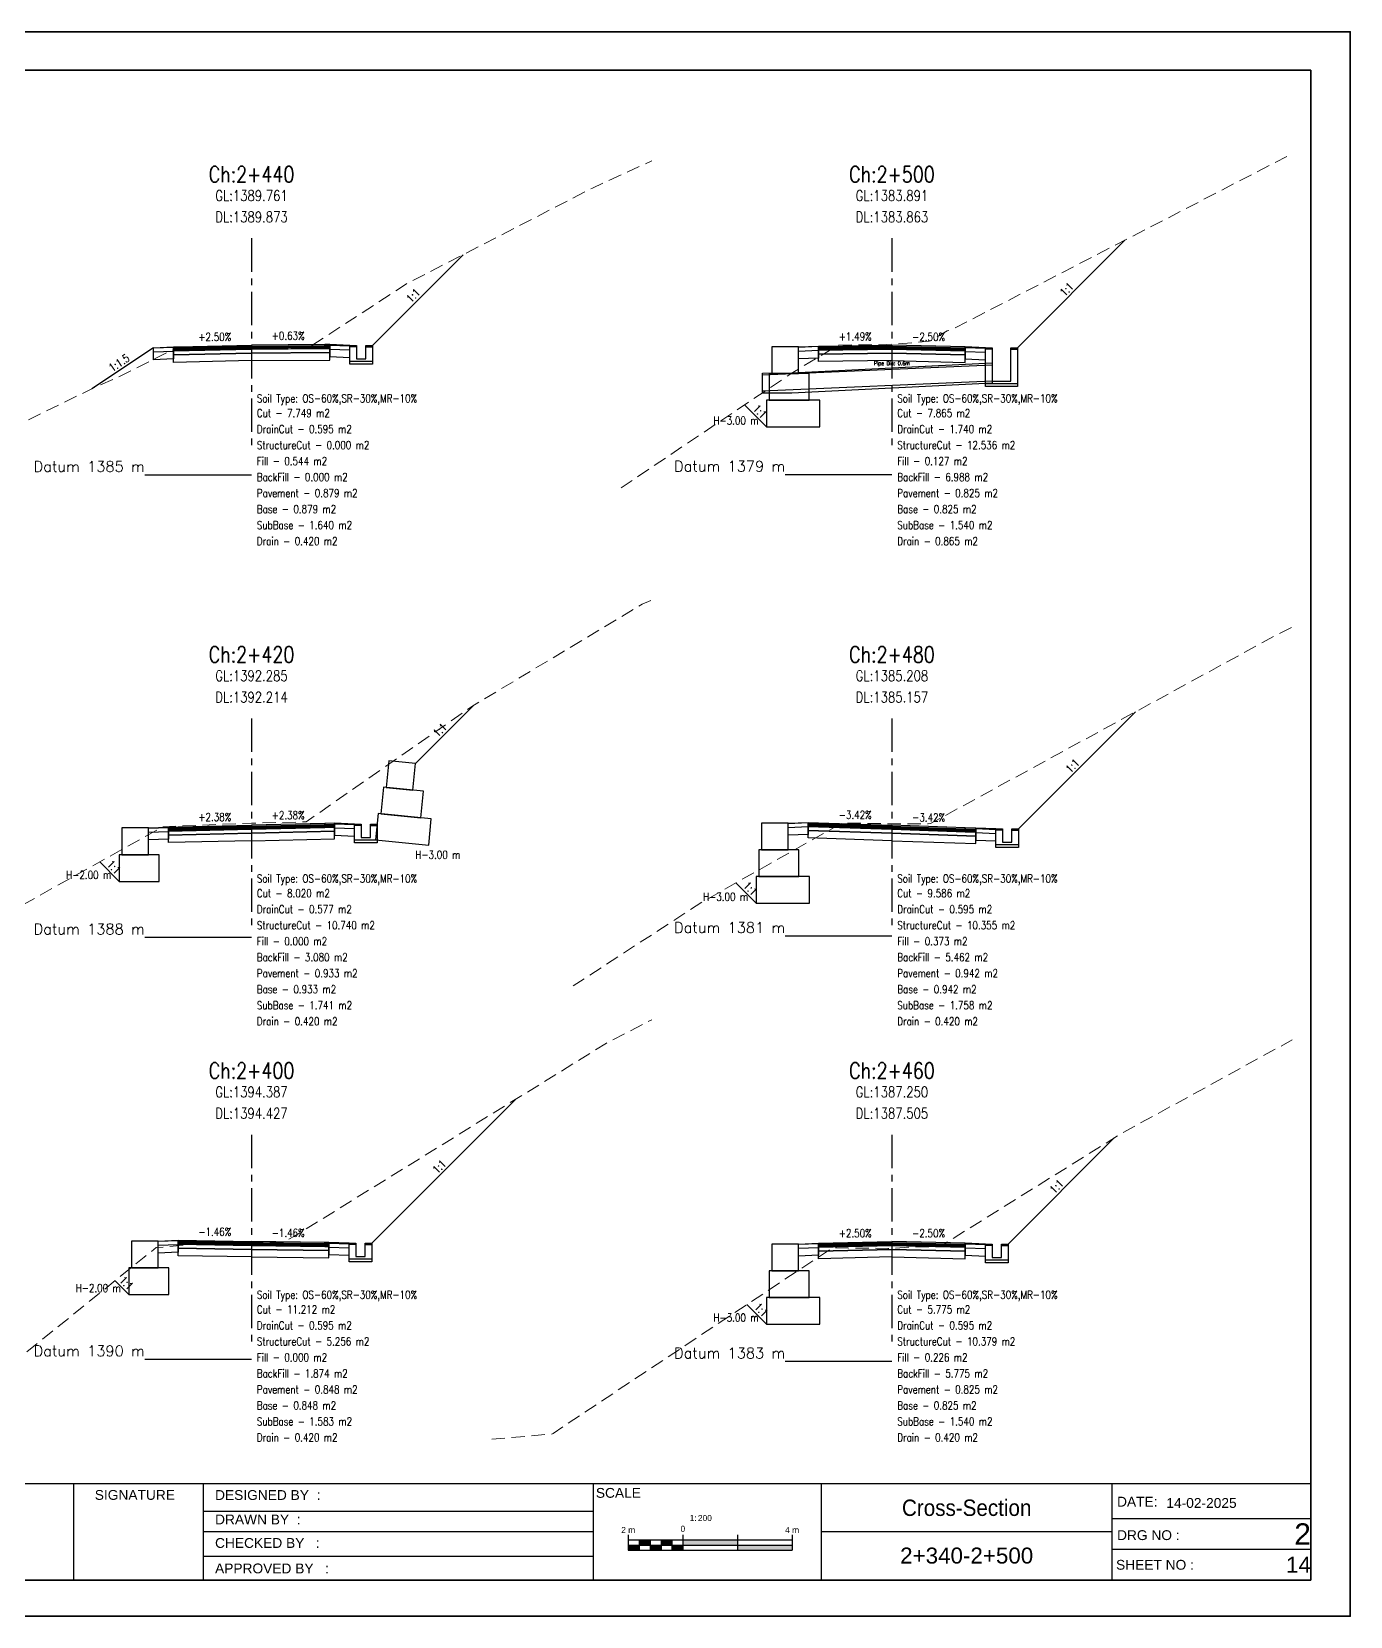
# Model space of a CAD drawing. Extents: x -19 to 1577, y -12 to 48.
# Drawn here: x 1419.8 to 1469.2, y -11.7 to 47.7 of the extents above; entities that cross this region are included whole.
import ezdxf
from ezdxf.enums import TextEntityAlignment as Align

# ---------------------------------------------------------------- set-up
doc = ezdxf.new("R2010")
doc.units = 0
doc.header["$MEASUREMENT"] = 0
doc.linetypes.add('Center', pattern=[2, 1.25, -0.25, 0.25, -0.25])
doc.linetypes.add('Dashed', pattern=[0.75, 0.5, -0.25])
for name, color, linetype in [('BackFill-Area', 7, 'Continuous'), ('Base', 6, 'Continuous'), ('Base-Area', 7, 'Continuous'), ('Cut-Area', 7, 'Continuous'), ('CutFillLine', 4, 'Continuous'), ('Drain', 3, 'Continuous'), ('Drain-Area', 7, 'Continuous'), ('DrainCut-Area', 7, 'Continuous'), ('ExtraWideningLayers', 7, 'Continuous'), ('Fill-Area', 7, 'Continuous'), ('Frame', 7, 'Continuous'), ('GabionBreastWall', 6, 'Continuous'), ('GabionRetainingWall', 140, 'Continuous'), ('Height', 7, 'Continuous'), ('L_CF_Slope', 7, 'Continuous'), ('L_Slope', 7, 'Continuous'), ('Pavement-Area', 7, 'Continuous'), ('PavementLayers', 1, 'Continuous'), ('PipeCulvert', 6, 'Continuous'), ('R_CF_Slope', 7, 'Continuous'), ('R_Slope', 7, 'Continuous'), ('Shoulder', 2, 'Continuous'), ('Soil Type', 7, 'Continuous'), ('StructureCut-Area', 7, 'Continuous'), ('SubBase', 7, 'Continuous'), ('SubBase-Area', 7, 'Continuous')]:
    doc.layers.add(name, color=color, linetype=linetype)
for name, color, linetype, lineweight in [('CenterLine', 5, 'Center', 25), ('ChainageTxt', 7, 'Continuous', 25), ('DatumLabel', 1, 'Continuous', 25), ('DLTxt', 1, 'Continuous', 25), ('GL', 104, 'Dashed', 18), ('GLTxt', 3, 'Continuous', 25)]:
    doc.layers.add(name, color=color, linetype=linetype, lineweight=lineweight)
doc.styles.add('ARIAL', font='arial.ttf')
doc.styles.get("Standard").update_dxf_attribs({"font": 'simplex.shx'})

# ---------------------------------------------------------------- blocks, each defined once
blk = doc.blocks.new('SheetA3-1')
at = {"layer": 'Frame', "color": 6, "linetype": 'Continuous', "lineweight": 35}
for p, q in [((397, 0), (0, 0)), ((397, -283), (397, 0)), ((0, -283), (397, -283))]:
    blk.add_line(p, q, dxfattribs=at)
at = {"layer": 'Frame', "linetype": 'Continuous', "lineweight": 30}
for p, q in [((397, -264.94), (0, -264.94)), ((165.2, -282.86), (165.2, -264.94)), ((189.51, -282.86), (189.51, -264.94)), ((262.53, -264.94), (262.53, -282.86)), ((305.32, -282.86), (305.32, -264.94)), ((359.69, -264.94), (359.69, -282.86)), ((189.51, -270.06), (262.53, -270.06)), ((359.69, -271.47), (397, -271.47)), ((189.51, -273.9), (262.53, -273.9)), ((305.32, -273.9), (359.69, -273.9)), ((189.51, -278.48), (262.53, -278.48)), ((359.69, -277.21), (397, -277.21))]:
    blk.add_line(p, q, dxfattribs=at)
at = {"layer": 'Frame', "color": 7, "linetype": 'Continuous'}
for p, q in [((269.08, -274.49), (269.08, -277.35)), ((299.8, -275.51), (269.08, -275.51)), ((271.13, -275.51), (271.13, -277.35)), ((273.18, -275.51), (273.18, -277.35)), ((275.23, -275.51), (275.23, -277.35)), ((277.28, -275.51), (277.28, -277.35)), ((279.32, -274.49), (279.32, -277.35)), ((289.56, -274.49), (289.56, -277.35)), ((299.8, -274.49), (299.8, -277.35)), ((269.08, -276.43), (299.8, -276.43)), ((269.08, -277.35), (299.8, -277.35))]:
    blk.add_line(p, q, dxfattribs=at)
at = {"layer": 'Frame', "color": 6, "linetype": 'Continuous', "lineweight": 35}
blk.add_lwpolyline([(-15.62, -289.77), (404.38, -289.77), (404.38, 7.23), (-15.62, 7.23)], close=True, dxfattribs=at)
at = {"layer": 'Frame', "color": 7, "linetype": 'Continuous'}
for points in [[(271.13, -275.51), (271.13, -276.43), (273.18, -275.51), (273.18, -276.43)], [(275.23, -276.43), (275.23, -275.51), (277.28, -276.43), (277.28, -275.51)], [(279.32, -276.43), (279.32, -275.51), (289.56, -276.43), (289.56, -275.51)], [(269.08, -276.43), (269.08, -277.35), (271.13, -276.43), (271.13, -277.35)], [(273.18, -276.43), (273.18, -277.35), (275.23, -276.43), (275.23, -277.35)], [(277.28, -276.43), (277.28, -277.35), (279.32, -276.43), (279.32, -277.35)], [(289.56, -276.43), (289.56, -277.35), (299.8, -276.43), (299.8, -277.35)]]:
    blk.add_solid(points, dxfattribs=at)
at = {"color": 1, "style": 'ARIAL'}
for tag, height, p in [('DWGNUM', 4, (397, -274.34)), ('SHEETNUM', 3, (397, -280.11))]:
    blk.add_attdef(tag, text='', height=height, dxfattribs=at).set_placement(p, align=Align.MIDDLE_RIGHT)
at = {"style": 'ARIAL'}
blk.add_attdef('CHRANGE', text='', height=3, dxfattribs=at).set_placement((332.51, -278.38), align=Align.MIDDLE_CENTER)
at = {"layer": 'Frame', "linetype": 'Continuous', "style": 'ARIAL'}
for s, height, p in [('SIGNATURE', 1.843, (169.13, -267.94)), ('DESIGNED BY  :', 1.8429, (191.67, -267.96)), ('DRAWN BY  :', 1.8429, (191.67, -272.54)), ('CHECKED BY   :', 1.8429, (191.67, -276.95)), ('APPROVED BY   :', 1.8429, (191.67, -281.72))]:
    blk.add_text(s, height=height, dxfattribs=at).set_placement(p)
blk.add_text('SCALE ', height=1.843, dxfattribs=at).set_placement((267.6, -267.56), align=Align.CENTER)
at = {"layer": 'Frame', "color": 7, "linetype": 'Continuous', "style": 'ARIAL'}
for s, height, p in [('DATE:', 1.843, (360.68, -269.21)), ('14-02-2025', 1.843, (369.92, -269.45)), ('DRG NO : ', 1.843, (360.68, -275.48)), ('SHEET NO : ', 1.8429, (360.49, -281.04))]:
    blk.add_text(s, height=height, dxfattribs=at).set_placement(p)
for s, height, p in [('0', 1.13, (279.32, -273.93)), ('1: ', 1.126, (281.48, -271.89))]:
    blk.add_text(s, height=height, dxfattribs=at).set_placement(p, align=Align.CENTER)
at = {"layer": 'Frame', "linetype": 'Continuous', "lineweight": 30, "style": 'ARIAL', "width": 0.9}
for tag, height, p in [('DWGNAME', 3.07, (332.51, -269.42)), ('KAPAN-JAGDOLROAD', 2.46, (110.77, -273.9))]:
    blk.add_attdef(tag, text='', height=height, dxfattribs=at).set_placement(p, align=Align.MIDDLE_CENTER)
at = {"layer": 'Frame', "color": 7, "linetype": 'Continuous', "style": 'ARIAL'}
for tag, p in [('V1', (269.08, -274.49)), ('V2', (299.8, -274.49))]:
    blk.add_attdef(tag, text='', height=1.13, dxfattribs=at).set_placement(p, align=Align.BOTTOM_CENTER)
blk.add_attdef('HSCALE', (282.14, -271.91), '', height=1.13, dxfattribs=at)

msp = doc.modelspace()

# ---------------------------------------------------------------- linework, layer by layer
at = {"layer": 'Base'}
for points in [[(1428, 35.85), (1428, 35.7), (1425.071, 35.627), (1425.071, 35.627), (1425.071, 35.777), (1428, 35.85)], [(1428, 35.85), (1428, 35.7), (1430.929, 35.718), (1430.929, 35.718), (1430.929, 35.868), (1428, 35.85)], [(1452, 35.85), (1452, 35.7), (1449.25, 35.659), (1449.25, 35.659), (1449.25, 35.809), (1452, 35.85)], [(1452, 35.85), (1452, 35.7), (1454.75, 35.631), (1454.75, 35.631), (1454.75, 35.781), (1452, 35.85)], [(1428, 17.85), (1428, 17.7), (1424.892, 17.626), (1424.892, 17.626), (1424.892, 17.776), (1428, 17.85)], [(1428, 17.85), (1428, 17.7), (1431.108, 17.774), (1431.108, 17.774), (1431.108, 17.924), (1428, 17.85)], [(1452, 17.85), (1452, 17.7), (1448.86, 17.807), (1448.86, 17.807), (1448.86, 17.957), (1452, 17.85)], [(1452, 17.85), (1452, 17.7), (1455.14, 17.593), (1455.14, 17.593), (1455.14, 17.743), (1452, 17.85)], [(1428, 2.25), (1428, 2.1), (1425.25, 2.14), (1425.25, 2.14), (1425.25, 2.29), (1428, 2.25)], [(1428, 2.25), (1428, 2.1), (1430.903, 2.058), (1430.903, 2.058), (1430.903, 2.208), (1428, 2.25)], [(1452, 2.25), (1452, 2.1), (1449.25, 2.031), (1449.25, 2.031), (1449.25, 2.181), (1452, 2.25)], [(1452, 2.25), (1452, 2.1), (1454.75, 2.031), (1454.75, 2.031), (1454.75, 2.181), (1452, 2.25)]]:
    msp.add_lwpolyline(points, dxfattribs=at)
at = {"layer": 'CenterLine'}
for p, q in [((1428, 40), (1428, 32)), ((1452, 40), (1452, 32)), ((1428, 22), (1428, 14)), ((1452, 22), (1452, 14)), ((1428, 6.4), (1428, -1.6)), ((1452, 6.4), (1452, -1.6))]:
    msp.add_line(p, q, dxfattribs=at)
at = {"layer": 'CutFillLine'}
for points in [[(1456.7, 35.901), (1460.729, 39.931)], [(1432.529, 35.988), (1435.926, 39.386)], [(1424.321, 35.897), (1422.021, 34.363)], [(1447.3, 32.929), (1446.475, 33.754)], [(1434.141, 20.313), (1436.314, 22.485)], [(1456.74, 17.863), (1461.13, 22.253)], [(1423.042, 15.896), (1422.312, 16.626)], [(1446.91, 15.077), (1446.152, 15.836)], [(1432.503, 2.328), (1437.906, 7.732)], [(1456.35, 2.301), (1460.325, 6.276)], [(1423.4, 0.41), (1422.884, 0.927)], [(1447.3, -0.699), (1446.568, 0.033)]]:
    msp.add_lwpolyline(points, dxfattribs=at)
at = {"layer": 'DatumLabel'}
for p, q in [((1428, 31.127), (1424, 31.127)), ((1452, 31.137), (1448, 31.137)), ((1428, 13.786), (1424, 13.786)), ((1452, 13.843), (1448, 13.843)), ((1428, -2.027), (1424, -2.027)), ((1452, -2.105), (1448, -2.105))]:
    msp.add_line(p, q, dxfattribs=at)
at = {"layer": 'Drain'}
for points in [[(1431.679, 35.988), (1431.929, 35.988), (1431.929, 35.938), (1431.929, 35.488), (1432.279, 35.488), (1432.279, 35.938), (1432.279, 35.988), (1432.529, 35.988), (1432.529, 35.938), (1432.529, 35.488), (1432.529, 35.388), (1432.529, 35.288), (1431.679, 35.288), (1431.679, 35.388), (1431.679, 35.488), (1431.679, 35.938), (1431.679, 35.988)], [(1431.929, 35.938), (1431.679, 35.938)], [(1432.279, 35.938), (1432.529, 35.938)], [(1455.5, 35.901), (1455.75, 35.901), (1455.75, 35.851), (1455.75, 34.651), (1456.45, 34.651), (1456.45, 35.851), (1456.45, 35.901), (1456.7, 35.901), (1456.7, 35.851), (1456.7, 34.651), (1456.7, 34.551), (1456.7, 34.451), (1455.5, 34.451), (1455.5, 34.551), (1455.5, 34.651), (1455.5, 35.851), (1455.5, 35.901)], [(1455.75, 35.851), (1455.5, 35.851)], [(1456.45, 35.851), (1456.7, 35.851)], [(1432.529, 35.388), (1431.679, 35.388)], [(1456.7, 34.551), (1455.5, 34.551)], [(1431.858, 18.044), (1432.108, 18.044), (1432.108, 17.994), (1432.108, 17.544), (1432.458, 17.544), (1432.458, 17.994), (1432.458, 18.044), (1432.708, 18.044), (1432.708, 17.994), (1432.708, 17.544), (1432.708, 17.444), (1432.708, 17.344), (1431.858, 17.344), (1431.858, 17.444), (1431.858, 17.544), (1431.858, 17.994), (1431.858, 18.044)], [(1432.108, 17.994), (1431.858, 17.994)], [(1432.458, 17.994), (1432.708, 17.994)], [(1455.89, 17.863), (1456.14, 17.863), (1456.14, 17.813), (1456.14, 17.363), (1456.49, 17.363), (1456.49, 17.813), (1456.49, 17.863), (1456.74, 17.863), (1456.74, 17.813), (1456.74, 17.363), (1456.74, 17.263), (1456.74, 17.163), (1455.89, 17.163), (1455.89, 17.263), (1455.89, 17.363), (1455.89, 17.813), (1455.89, 17.863)], [(1432.708, 17.444), (1431.858, 17.444)], [(1456.14, 17.813), (1455.89, 17.813)], [(1456.74, 17.263), (1455.89, 17.263)], [(1456.49, 17.813), (1456.74, 17.813)], [(1431.653, 2.328), (1431.903, 2.328), (1431.903, 2.278), (1431.903, 1.828), (1432.253, 1.828), (1432.253, 2.278), (1432.253, 2.328), (1432.503, 2.328), (1432.503, 2.278), (1432.503, 1.828), (1432.503, 1.728), (1432.503, 1.628), (1431.653, 1.628), (1431.653, 1.728), (1431.653, 1.828), (1431.653, 2.278), (1431.653, 2.328)], [(1431.903, 2.278), (1431.653, 2.278)], [(1432.253, 2.278), (1432.503, 2.278)], [(1455.5, 2.301), (1455.75, 2.301), (1455.75, 2.251), (1455.75, 1.801), (1456.1, 1.801), (1456.1, 2.251), (1456.1, 2.301), (1456.35, 2.301), (1456.35, 2.251), (1456.35, 1.801), (1456.35, 1.701), (1456.35, 1.601), (1455.5, 1.601), (1455.5, 1.701), (1455.5, 1.801), (1455.5, 2.251), (1455.5, 2.301)], [(1455.75, 2.251), (1455.5, 2.251)], [(1456.1, 2.251), (1456.35, 2.251)], [(1432.503, 1.728), (1431.653, 1.728)], [(1456.35, 1.701), (1455.5, 1.701)]]:
    msp.add_lwpolyline(points, dxfattribs=at)
at = {"layer": 'ExtraWideningLayers'}
for points in [[(1425.25, 35.931), (1425.25, 35.881), (1425.071, 35.877), (1425.071, 35.877), (1425.071, 35.927), (1425.25, 35.931)], [(1425.25, 35.881), (1425.25, 35.831), (1425.071, 35.827), (1425.071, 35.827), (1425.071, 35.877), (1425.25, 35.881)], [(1425.25, 35.831), (1425.25, 35.781), (1425.071, 35.777), (1425.071, 35.777), (1425.071, 35.827), (1425.25, 35.831)], [(1430.75, 36.017), (1430.75, 35.967), (1430.929, 35.968), (1430.929, 35.968), (1430.929, 36.018), (1430.75, 36.017)], [(1430.75, 35.967), (1430.75, 35.917), (1430.929, 35.918), (1430.929, 35.918), (1430.929, 35.968), (1430.75, 35.967)], [(1430.75, 35.917), (1430.75, 35.867), (1430.929, 35.868), (1430.929, 35.868), (1430.929, 35.918), (1430.75, 35.917)], [(1425.25, 17.935), (1425.25, 17.885), (1424.892, 17.876), (1424.892, 17.876), (1424.892, 17.926), (1425.25, 17.935)], [(1425.25, 17.885), (1425.25, 17.835), (1424.892, 17.826), (1424.892, 17.826), (1424.892, 17.876), (1425.25, 17.885)], [(1425.25, 17.835), (1425.25, 17.785), (1424.892, 17.776), (1424.892, 17.776), (1424.892, 17.826), (1425.25, 17.835)], [(1430.75, 18.065), (1430.75, 18.015), (1431.108, 18.024), (1431.108, 18.024), (1431.108, 18.074), (1430.75, 18.065)], [(1430.75, 18.015), (1430.75, 17.965), (1431.108, 17.974), (1431.108, 17.974), (1431.108, 18.024), (1430.75, 18.015)], [(1430.75, 17.965), (1430.75, 17.915), (1431.108, 17.924), (1431.108, 17.924), (1431.108, 17.974), (1430.75, 17.965)], [(1449.25, 18.094), (1449.25, 18.044), (1448.86, 18.057), (1448.86, 18.057), (1448.86, 18.107), (1449.25, 18.094)], [(1449.25, 18.044), (1449.25, 17.994), (1448.86, 18.007), (1448.86, 18.007), (1448.86, 18.057), (1449.25, 18.044)], [(1449.25, 17.994), (1449.25, 17.944), (1448.86, 17.957), (1448.86, 17.957), (1448.86, 18.007), (1449.25, 17.994)], [(1454.75, 17.906), (1454.75, 17.856), (1455.14, 17.843), (1455.14, 17.843), (1455.14, 17.893), (1454.75, 17.906)], [(1454.75, 17.856), (1454.75, 17.806), (1455.14, 17.793), (1455.14, 17.793), (1455.14, 17.843), (1454.75, 17.856)], [(1454.75, 17.806), (1454.75, 17.756), (1455.14, 17.743), (1455.14, 17.743), (1455.14, 17.793), (1454.75, 17.806)], [(1430.75, 2.36), (1430.75, 2.31), (1430.903, 2.308), (1430.903, 2.308), (1430.903, 2.358), (1430.75, 2.36)], [(1430.75, 2.31), (1430.75, 2.26), (1430.903, 2.258), (1430.903, 2.258), (1430.903, 2.308), (1430.75, 2.31)], [(1430.75, 2.26), (1430.75, 2.21), (1430.903, 2.208), (1430.903, 2.208), (1430.903, 2.258), (1430.75, 2.26)]]:
    msp.add_lwpolyline(points, dxfattribs=at)
at = {"layer": 'GabionBreastWall'}
for points in [[(1433.047, 19.417), (1434.042, 19.317), (1434.141, 20.313), (1433.146, 20.412), (1433.047, 19.417)], [(1432.848, 18.432), (1434.34, 18.283), (1434.44, 19.278), (1432.947, 19.427), (1432.848, 18.432)], [(1432.649, 17.447), (1434.639, 17.248), (1434.738, 18.243), (1432.748, 18.442), (1432.649, 17.447)]]:
    msp.add_lwpolyline(points, dxfattribs=at)
at = {"layer": 'GabionRetainingWall'}
for points in [[(1448.5, 35.929), (1447.5, 35.929), (1447.5, 34.929), (1448.5, 34.929), (1448.5, 35.929)], [(1448.9, 34.929), (1447.4, 34.929), (1447.4, 33.929), (1448.9, 33.929), (1448.9, 34.929)], [(1449.3, 33.929), (1447.3, 33.929), (1447.3, 32.929), (1449.3, 32.929), (1449.3, 33.929)], [(1424.142, 17.896), (1423.142, 17.896), (1423.142, 16.896), (1424.142, 16.896), (1424.142, 17.896)], [(1448.11, 18.077), (1447.11, 18.077), (1447.11, 17.077), (1448.11, 17.077), (1448.11, 18.077)], [(1424.542, 16.896), (1423.042, 16.896), (1423.042, 15.896), (1424.542, 15.896), (1424.542, 16.896)], [(1448.51, 17.077), (1447.01, 17.077), (1447.01, 16.077), (1448.51, 16.077), (1448.51, 17.077)], [(1448.91, 16.077), (1446.91, 16.077), (1446.91, 15.077), (1448.91, 15.077), (1448.91, 16.077)], [(1424.5, 2.41), (1423.5, 2.41), (1423.5, 1.41), (1424.5, 1.41), (1424.5, 2.41)], [(1448.5, 2.301), (1447.5, 2.301), (1447.5, 1.301), (1448.5, 1.301), (1448.5, 2.301)], [(1424.9, 1.41), (1423.4, 1.41), (1423.4, 0.41), (1424.9, 0.41), (1424.9, 1.41)], [(1448.9, 1.301), (1447.4, 1.301), (1447.4, 0.301), (1448.9, 0.301), (1448.9, 1.301)], [(1449.3, 0.301), (1447.3, 0.301), (1447.3, -0.699), (1449.3, -0.699), (1449.3, 0.301)]]:
    msp.add_lwpolyline(points, dxfattribs=at)
at = {"layer": 'GL', "flags": 128}
for points in [[(1413, 29.72), (1416.351, 31.594), (1421.99, 34.349), (1423.176, 34.881), (1425.164, 35.875), (1426.775, 35.893), (1428, 35.888), (1428.049, 35.888), (1430.209, 35.945), (1433.807, 38.294), (1440.778, 41.885), (1443, 42.902)], [(1441.848, 30.645), (1448.342, 35.009), (1450.004, 35.997), (1451.591, 36.013), (1452, 36.029), (1452.222, 36.038), (1453.397, 36.146), (1453.398, 36.143), (1454.072, 36.527), (1454.3, 36.607), (1467, 43.172)], [(1413, 11.186), (1414.131, 11.874), (1418.151, 14.441), (1419.004, 14.771), (1420.574, 15.658), (1424.68, 17.945), (1427.567, 18.059), (1428, 18.072), (1430.048, 18.13), (1436.25, 22.447), (1442.634, 26.281), (1443, 26.439)], [(1440.05, 11.974), (1444.888, 15.122), (1450.136, 18.085), (1451.694, 18.057), (1451.919, 18.051), (1452, 18.051), (1453.352, 18.051), (1453.445, 18.062), (1466.41, 25.132), (1467, 25.42)], [(1413, -6.683), (1413.482, -6.39), (1416.088, -4.726), (1417.147, -3.793), (1418.048, -3.049), (1419.475, -1.827), (1423.976, 1.809), (1424.129, 1.914), (1424.427, 2.176), (1424.702, 2.178), (1426.637, 2.38), (1426.673, 2.382), (1427.071, 2.373), (1427.866, 2.358), (1428, 2.36), (1428.287, 2.364), (1429.168, 2.36), (1429.23, 2.38), (1429.589, 2.586), (1441.301, 9.831), (1443, 10.706)], [(1437, -5.016), (1439.234, -4.823), (1439.281, -4.808), (1439.298, -4.797), (1439.713, -4.521), (1449.754, 2.15), (1449.916, 2.154), (1451.851, 2.136), (1452, 2.144), (1452.969, 2.196), (1453.792, 2.198), (1460.526, 6.402), (1467, 9.952)]]:
    msp.add_lwpolyline(points, dxfattribs=at)
at = {"layer": 'PavementLayers'}
for points in [[(1428, 36), (1428, 35.95), (1425.25, 35.881), (1425.25, 35.881), (1425.25, 35.931), (1428, 36)], [(1428, 35.95), (1428, 35.9), (1425.25, 35.831), (1425.25, 35.831), (1425.25, 35.881), (1428, 35.95)], [(1428, 35.9), (1428, 35.85), (1425.25, 35.781), (1425.25, 35.781), (1425.25, 35.831), (1428, 35.9)], [(1428, 36), (1428, 35.95), (1430.75, 35.967), (1430.75, 35.967), (1430.75, 36.017), (1428, 36)], [(1428, 35.95), (1428, 35.9), (1430.75, 35.917), (1430.75, 35.917), (1430.75, 35.967), (1428, 35.95)], [(1428, 35.9), (1428, 35.85), (1430.75, 35.867), (1430.75, 35.867), (1430.75, 35.917), (1428, 35.9)], [(1452, 36), (1452, 35.95), (1449.25, 35.909), (1449.25, 35.909), (1449.25, 35.959), (1452, 36)], [(1452, 35.95), (1452, 35.9), (1449.25, 35.859), (1449.25, 35.859), (1449.25, 35.909), (1452, 35.95)], [(1452, 35.9), (1452, 35.85), (1449.25, 35.809), (1449.25, 35.809), (1449.25, 35.859), (1452, 35.9)], [(1452, 36), (1452, 35.95), (1454.75, 35.881), (1454.75, 35.881), (1454.75, 35.931), (1452, 36)], [(1452, 35.95), (1452, 35.9), (1454.75, 35.831), (1454.75, 35.831), (1454.75, 35.881), (1452, 35.95)], [(1452, 35.9), (1452, 35.85), (1454.75, 35.781), (1454.75, 35.781), (1454.75, 35.831), (1452, 35.9)], [(1428, 18), (1428, 17.95), (1425.25, 17.885), (1425.25, 17.885), (1425.25, 17.935), (1428, 18)], [(1428, 17.95), (1428, 17.9), (1425.25, 17.835), (1425.25, 17.835), (1425.25, 17.885), (1428, 17.95)], [(1428, 17.9), (1428, 17.85), (1425.25, 17.785), (1425.25, 17.785), (1425.25, 17.835), (1428, 17.9)], [(1428, 18), (1428, 17.95), (1430.75, 18.015), (1430.75, 18.015), (1430.75, 18.065), (1428, 18)], [(1428, 17.95), (1428, 17.9), (1430.75, 17.965), (1430.75, 17.965), (1430.75, 18.015), (1428, 17.95)], [(1428, 17.9), (1428, 17.85), (1430.75, 17.915), (1430.75, 17.915), (1430.75, 17.965), (1428, 17.9)], [(1452, 18), (1452, 17.95), (1449.25, 18.044), (1449.25, 18.044), (1449.25, 18.094), (1452, 18)], [(1452, 17.95), (1452, 17.9), (1449.25, 17.994), (1449.25, 17.994), (1449.25, 18.044), (1452, 17.95)], [(1452, 17.9), (1452, 17.85), (1449.25, 17.944), (1449.25, 17.944), (1449.25, 17.994), (1452, 17.9)], [(1452, 18), (1452, 17.95), (1454.75, 17.856), (1454.75, 17.856), (1454.75, 17.906), (1452, 18)], [(1452, 17.95), (1452, 17.9), (1454.75, 17.806), (1454.75, 17.806), (1454.75, 17.856), (1452, 17.95)], [(1452, 17.9), (1452, 17.85), (1454.75, 17.756), (1454.75, 17.756), (1454.75, 17.806), (1452, 17.9)], [(1428, 2.4), (1428, 2.35), (1425.25, 2.39), (1425.25, 2.39), (1425.25, 2.44), (1428, 2.4)], [(1428, 2.35), (1428, 2.3), (1425.25, 2.34), (1425.25, 2.34), (1425.25, 2.39), (1428, 2.35)], [(1428, 2.4), (1428, 2.35), (1430.75, 2.31), (1430.75, 2.31), (1430.75, 2.36), (1428, 2.4)], [(1452, 2.4), (1452, 2.35), (1449.25, 2.281), (1449.25, 2.281), (1449.25, 2.331), (1452, 2.4)], [(1452, 2.4), (1452, 2.35), (1454.75, 2.281), (1454.75, 2.281), (1454.75, 2.331), (1452, 2.4)], [(1428, 2.3), (1428, 2.25), (1425.25, 2.29), (1425.25, 2.29), (1425.25, 2.34), (1428, 2.3)], [(1428, 2.35), (1428, 2.3), (1430.75, 2.26), (1430.75, 2.26), (1430.75, 2.31), (1428, 2.35)], [(1428, 2.3), (1428, 2.25), (1430.75, 2.21), (1430.75, 2.21), (1430.75, 2.26), (1428, 2.3)], [(1452, 2.35), (1452, 2.3), (1449.25, 2.231), (1449.25, 2.231), (1449.25, 2.281), (1452, 2.35)], [(1452, 2.3), (1452, 2.25), (1449.25, 2.181), (1449.25, 2.181), (1449.25, 2.231), (1452, 2.3)], [(1452, 2.35), (1452, 2.3), (1454.75, 2.231), (1454.75, 2.231), (1454.75, 2.281), (1452, 2.35)], [(1452, 2.3), (1452, 2.25), (1454.75, 2.181), (1454.75, 2.181), (1454.75, 2.231), (1452, 2.3)]]:
    msp.add_lwpolyline(points, dxfattribs=at)
at = {"layer": 'PipeCulvert'}
for points in [[(1452, 35.149), (1455.75, 35.336), (1455.75, 35.251), (1455.75, 34.651), (1455.75, 34.566), (1448.25, 34.191), (1447.143, 34.191), (1447.143, 34.946), (1448.25, 34.961), (1455.75, 35.336)], [(1455.75, 35.251), (1447.143, 34.876)], [(1455.75, 34.651), (1447.143, 34.276)]]:
    msp.add_lwpolyline(points, dxfattribs=at)
at = {"layer": 'Shoulder'}
for p, q in [((1425.071, 35.907), (1424.321, 35.877)), ((1425.071, 35.757), (1424.321, 35.727)), ((1430.929, 35.998), (1431.679, 35.968)), ((1430.929, 35.848), (1431.679, 35.818)), ((1449.25, 35.939), (1448.5, 35.909)), ((1449.25, 35.789), (1448.5, 35.759)), ((1454.75, 35.911), (1455.5, 35.881)), ((1454.75, 35.761), (1455.5, 35.731)), ((1424.892, 17.906), (1424.142, 17.876)), ((1431.108, 18.054), (1431.858, 18.024)), ((1431.108, 17.904), (1431.858, 17.874)), ((1448.86, 18.087), (1448.11, 18.057)), ((1448.86, 17.937), (1448.11, 17.907)), ((1455.14, 17.873), (1455.89, 17.843)), ((1424.892, 17.756), (1424.142, 17.726)), ((1455.14, 17.723), (1455.89, 17.693)), ((1425.25, 2.42), (1424.5, 2.39)), ((1425.25, 2.27), (1424.5, 2.24)), ((1430.903, 2.338), (1431.653, 2.308)), ((1430.903, 2.188), (1431.653, 2.158)), ((1449.25, 2.311), (1448.5, 2.281)), ((1449.25, 2.161), (1448.5, 2.131)), ((1454.75, 2.311), (1455.5, 2.281)), ((1454.75, 2.161), (1455.5, 2.131))]:
    msp.add_line(p, q, dxfattribs=at)
for points in [[(1425.071, 35.927), (1425.071, 35.907), (1425.071, 35.757), (1425.071, 35.477), (1424.321, 35.447), (1424.321, 35.727), (1424.321, 35.877), (1424.321, 35.897), (1425.071, 35.927)], [(1430.929, 36.018), (1430.929, 35.998), (1430.929, 35.848), (1430.929, 35.568), (1431.679, 35.538), (1431.679, 35.818), (1431.679, 35.968), (1431.679, 35.988), (1430.929, 36.018)], [(1449.25, 35.959), (1449.25, 35.939), (1449.25, 35.789), (1449.25, 35.509), (1448.5, 35.479), (1448.5, 35.759), (1448.5, 35.909), (1448.5, 35.929), (1449.25, 35.959)], [(1454.75, 35.931), (1454.75, 35.911), (1454.75, 35.761), (1454.75, 35.481), (1455.5, 35.451), (1455.5, 35.731), (1455.5, 35.881), (1455.5, 35.901), (1454.75, 35.931)], [(1424.892, 17.926), (1424.892, 17.906), (1424.892, 17.756), (1424.892, 17.476), (1424.142, 17.446), (1424.142, 17.726), (1424.142, 17.876), (1424.142, 17.896), (1424.892, 17.926)], [(1431.108, 18.074), (1431.108, 18.054), (1431.108, 17.904), (1431.108, 17.624), (1431.858, 17.594), (1431.858, 17.874), (1431.858, 18.024), (1431.858, 18.044), (1431.108, 18.074)], [(1448.86, 18.107), (1448.86, 18.087), (1448.86, 17.937), (1448.86, 17.657), (1448.11, 17.627), (1448.11, 17.907), (1448.11, 18.057), (1448.11, 18.077), (1448.86, 18.107)], [(1455.14, 17.893), (1455.14, 17.873), (1455.14, 17.723), (1455.14, 17.443), (1455.89, 17.413), (1455.89, 17.693), (1455.89, 17.843), (1455.89, 17.863), (1455.14, 17.893)], [(1425.25, 2.44), (1425.25, 2.42), (1425.25, 2.27), (1425.25, 1.99), (1424.5, 1.96), (1424.5, 2.24), (1424.5, 2.39), (1424.5, 2.41), (1425.25, 2.44)], [(1430.903, 2.358), (1430.903, 2.338), (1430.903, 2.188), (1430.903, 1.908), (1431.653, 1.878), (1431.653, 2.158), (1431.653, 2.308), (1431.653, 2.328), (1430.903, 2.358)], [(1449.25, 2.331), (1449.25, 2.311), (1449.25, 2.161), (1449.25, 1.881), (1448.5, 1.851), (1448.5, 2.131), (1448.5, 2.281), (1448.5, 2.301), (1449.25, 2.331)], [(1454.75, 2.331), (1454.75, 2.311), (1454.75, 2.161), (1454.75, 1.881), (1455.5, 1.851), (1455.5, 2.131), (1455.5, 2.281), (1455.5, 2.301), (1454.75, 2.331)]]:
    msp.add_lwpolyline(points, dxfattribs=at)
at = {"layer": 'SubBase'}
for points in [[(1428, 35.7), (1428, 35.42), (1425.071, 35.347), (1425.071, 35.347), (1425.071, 35.627), (1428, 35.7)], [(1428, 35.7), (1428, 35.42), (1430.929, 35.438), (1430.929, 35.438), (1430.929, 35.718), (1428, 35.7)], [(1452, 35.7), (1452, 35.42), (1449.25, 35.379), (1449.25, 35.379), (1449.25, 35.659), (1452, 35.7)], [(1452, 35.7), (1452, 35.42), (1454.75, 35.351), (1454.75, 35.351), (1454.75, 35.631), (1452, 35.7)], [(1428, 17.7), (1428, 17.42), (1424.892, 17.346), (1424.892, 17.346), (1424.892, 17.626), (1428, 17.7)], [(1428, 17.7), (1428, 17.42), (1431.108, 17.494), (1431.108, 17.494), (1431.108, 17.774), (1428, 17.7)], [(1452, 17.7), (1452, 17.42), (1448.86, 17.527), (1448.86, 17.527), (1448.86, 17.807), (1452, 17.7)], [(1452, 17.7), (1452, 17.42), (1455.14, 17.313), (1455.14, 17.313), (1455.14, 17.593), (1452, 17.7)], [(1428, 2.1), (1428, 1.82), (1425.25, 1.86), (1425.25, 1.86), (1425.25, 2.14), (1428, 2.1)], [(1428, 2.1), (1428, 1.82), (1430.903, 1.778), (1430.903, 1.778), (1430.903, 2.058), (1428, 2.1)], [(1452, 2.1), (1452, 1.82), (1449.25, 1.751), (1449.25, 1.751), (1449.25, 2.031), (1452, 2.1)], [(1452, 2.1), (1452, 1.82), (1454.75, 1.751), (1454.75, 1.751), (1454.75, 2.031), (1452, 2.1)]]:
    msp.add_lwpolyline(points, dxfattribs=at)

# ---------------------------------------------------------------- block references
ref = msp.add_blockref('SheetA3-1', (1388.3, 46.3), dxfattribs=dict(xscale=0.200000002980232, yscale=0.200000002980232, zscale=0.200000002980232))
ref.add_attrib('CHRANGE', '2+340-2+500', dxfattribs={"height": 0.6, "style": 'ARIAL'}).set_placement((1454.801, -9.377), align=Align.MIDDLE_CENTER)
ref.add_attrib('DWGNUM', '2', dxfattribs={"color": 1, "height": 0.8, "style": 'ARIAL'}).set_placement((1467.7, -8.568), align=Align.MIDDLE_RIGHT)
ref.add_attrib('SHEETNUM', '14', dxfattribs={"color": 1, "height": 0.6, "style": 'ARIAL'}).set_placement((1467.7, -9.721), align=Align.MIDDLE_RIGHT)
ref.add_attrib('DWGNAME', 'Cross-Section', dxfattribs={"layer": 'Frame', "linetype": 'Continuous', "lineweight": 30, "height": 0.61431, "style": 'ARIAL', "width": 0.9}).set_placement((1454.801, -7.585), align=Align.MIDDLE_CENTER)
ref.add_attrib('HSCALE', '200', (1444.727, -8.083), dxfattribs={"layer": 'Frame', "color": 7, "linetype": 'Continuous', "height": 0.2252, "style": 'ARIAL'})
ref.add_attrib('V1', '2 m', dxfattribs={"layer": 'Frame', "color": 7, "linetype": 'Continuous', "height": 0.2252, "style": 'ARIAL'}).set_placement((1442.117, -8.597), align=Align.BOTTOM_CENTER)
ref.add_attrib('V2', '4 m', dxfattribs={"layer": 'Frame', "color": 7, "linetype": 'Continuous', "height": 0.2252, "style": 'ARIAL'}).set_placement((1448.26, -8.597), align=Align.BOTTOM_CENTER)

# ---------------------------------------------------------------- texts
at = {"layer": 'BackFill-Area', "width": 0.8}
for s, p in [('BackFill - 0.000 m2', (1428.2, 31.2)), ('BackFill - 6.988 m2', (1452.2, 31.2)), ('BackFill - 3.080 m2', (1428.2, 13.2)), ('BackFill - 5.462 m2', (1452.2, 13.2)), ('BackFill - 1.874 m2', (1428.2, -2.4)), ('BackFill - 5.775 m2', (1452.2, -2.4))]:
    msp.add_text(s, height=0.3, dxfattribs=at).set_placement(p, align=Align.TOP_LEFT)
at = {"layer": 'Base-Area', "width": 0.8}
for s, p in [('Base - 0.879 m2', (1428.2, 30)), ('Base - 0.825 m2', (1452.2, 30)), ('Base - 0.933 m2', (1428.2, 12)), ('Base - 0.942 m2', (1452.2, 12)), ('Base - 0.848 m2', (1428.2, -3.6)), ('Base - 0.825 m2', (1452.2, -3.6))]:
    msp.add_text(s, height=0.3, dxfattribs=at).set_placement(p, align=Align.TOP_LEFT)
at = {"layer": 'ChainageTxt', "width": 0.8}
for s, p in [('Ch:2+440', (1428, 42.4)), ('Ch:2+500', (1452, 42.4)), ('Ch:2+420', (1428, 24.4)), ('Ch:2+480', (1452, 24.4)), ('Ch:2+400', (1428, 8.8)), ('Ch:2+460', (1452, 8.8))]:
    msp.add_text(s, height=0.6, dxfattribs=at).set_placement(p, align=Align.MIDDLE_CENTER)
at = {"layer": 'Cut-Area', "width": 0.8}
for s, p in [('Cut - 7.749 m2', (1428.2, 33.6)), ('Cut - 7.865 m2', (1452.2, 33.6)), ('Cut - 8.020 m2', (1428.2, 15.6)), ('Cut - 9.586 m2', (1452.2, 15.6)), ('Cut - 11.212 m2', (1428.2, 0)), ('Cut - 5.775 m2', (1452.2, 0))]:
    msp.add_text(s, height=0.3, dxfattribs=at).set_placement(p, align=Align.TOP_LEFT)
at = {"layer": 'DatumLabel'}
for s, p in [('Datum 1385 m', (1424, 31.127)), ('Datum 1379 m', (1448, 31.137)), ('Datum 1388 m', (1424, 13.786)), ('Datum 1381 m', (1448, 13.843)), ('Datum 1390 m', (1424, -2.027)), ('Datum 1383 m', (1448, -2.105))]:
    msp.add_text(s, height=0.4, dxfattribs=at).set_placement(p, align=Align.BOTTOM_RIGHT)
at = {"layer": 'DLTxt', "width": 0.8}
for s, p in [('DL:1389.873', (1428, 40.8)), ('DL:1383.863', (1452, 40.8)), ('DL:1392.214', (1428, 22.8)), ('DL:1385.157', (1452, 22.8)), ('DL:1394.427', (1428, 7.2)), ('DL:1387.505', (1452, 7.2))]:
    msp.add_text(s, height=0.4, dxfattribs=at).set_placement(p, align=Align.MIDDLE_CENTER)
at = {"layer": 'Drain-Area', "width": 0.8}
for s, p in [('Drain - 0.420 m2', (1428.2, 28.8)), ('Drain - 0.865 m2', (1452.2, 28.8)), ('Drain - 0.420 m2', (1428.2, 10.8)), ('Drain - 0.420 m2', (1452.2, 10.8)), ('Drain - 0.420 m2', (1428.2, -4.8)), ('Drain - 0.420 m2', (1452.2, -4.8))]:
    msp.add_text(s, height=0.3, dxfattribs=at).set_placement(p, align=Align.TOP_LEFT)
at = {"layer": 'DrainCut-Area', "width": 0.8}
for s, p in [('DrainCut - 0.595 m2', (1428.2, 33)), ('DrainCut - 1.740 m2', (1452.2, 33)), ('DrainCut - 0.577 m2', (1428.2, 15)), ('DrainCut - 0.595 m2', (1452.2, 15)), ('DrainCut - 0.595 m2', (1428.2, -0.6)), ('DrainCut - 0.595 m2', (1452.2, -0.6))]:
    msp.add_text(s, height=0.3, dxfattribs=at).set_placement(p, align=Align.TOP_LEFT)
at = {"layer": 'Fill-Area', "width": 0.8}
for s, p in [('Fill - 0.544 m2', (1428.2, 31.8)), ('Fill - 0.127 m2', (1452.2, 31.8)), ('Fill - 0.000 m2', (1428.2, 13.8)), ('Fill - 0.373 m2', (1452.2, 13.8)), ('Fill - 0.000 m2', (1428.2, -1.8)), ('Fill - 0.226 m2', (1452.2, -1.8))]:
    msp.add_text(s, height=0.3, dxfattribs=at).set_placement(p, align=Align.TOP_LEFT)
at = {"layer": 'GLTxt', "width": 0.8}
for s, p in [('GL:1389.761', (1428, 41.6)), ('GL:1383.891', (1452, 41.6)), ('GL:1392.285', (1428, 23.6)), ('GL:1385.208', (1452, 23.6)), ('GL:1394.387', (1428, 8)), ('GL:1387.250', (1452, 8))]:
    msp.add_text(s, height=0.4, dxfattribs=at).set_placement(p, align=Align.MIDDLE_CENTER)
at = {"layer": 'Height', "width": 0.8}
for s, p in [('H-3.00 m', (1447, 32.929)), ('H-2.00 m', (1422.742, 15.896)), ('H-3.00 m', (1446.61, 15.077)), ('H-2.00 m', (1423.1, 0.41)), ('H-3.00 m', (1447, -0.699))]:
    msp.add_text(s, height=0.3, dxfattribs=at).set_placement(p, align=Align.BOTTOM_RIGHT)
msp.add_text('H-3.00 m', height=0.3, dxfattribs=at).set_placement((1434.141, 17.044), align=Align.TOP_LEFT)
at = {"layer": 'L_CF_Slope', "width": 0.8}
for s, rotation, p in [('1:1.5', 33.69007, (1423.171, 35.13)), ('1:1', 315, (1446.887, 33.342)), ('1:1', 315, (1422.677, 16.261)), ('1:1', 315, (1446.531, 15.457)), ('1:1', 315, (1423.142, 0.668)), ('1:1', 315, (1446.934, -0.333))]:
    msp.add_text(s, height=0.3, rotation=rotation, dxfattribs=at).set_placement(p, align=Align.BOTTOM_CENTER)
at = {"layer": 'L_Slope', "width": 0.8}
for s, p in [('+2.50%', (1426.625, 36.066)), ('+1.49%', (1450.625, 36.08)), ('+2.38%', (1426.625, 18.067)), ('-3.42%', (1450.625, 18.147)), ('-1.46%', (1426.625, 2.52)), ('+2.50%', (1450.625, 2.466))]:
    msp.add_text(s, height=0.3, dxfattribs=at).set_placement(p, align=Align.BOTTOM_CENTER)
at = {"layer": 'Pavement-Area', "width": 0.8}
for s, p in [('Pavement - 0.879 m2', (1428.2, 30.6)), ('Pavement - 0.825 m2', (1452.2, 30.6)), ('Pavement - 0.933 m2', (1428.2, 12.6)), ('Pavement - 0.942 m2', (1452.2, 12.6)), ('Pavement - 0.848 m2', (1428.2, -3)), ('Pavement - 0.825 m2', (1452.2, -3))]:
    msp.add_text(s, height=0.3, dxfattribs=at).set_placement(p, align=Align.TOP_LEFT)
at = {"layer": 'PipeCulvert', "width": 0.8}
msp.add_text('Pipe Dia: 0.6m', height=0.15, dxfattribs=at).set_placement((1452, 35.315), align=Align.MIDDLE_CENTER)
at = {"layer": 'R_CF_Slope', "width": 0.8}
for p in [(1434.227, 37.687), (1458.715, 37.916), (1435.227, 21.399), (1458.935, 20.058), (1435.205, 5.03), (1458.337, 4.289)]:
    msp.add_text('1:1', height=0.3, rotation=45, dxfattribs=at).set_placement(p, align=Align.BOTTOM_CENTER)
at = {"layer": 'R_Slope', "width": 0.8}
for s, p in [('+0.63%', (1429.375, 36.109)), ('-2.50%', (1453.375, 36.066)), ('+2.38%', (1429.375, 18.133)), ('-3.42%', (1453.375, 18.053)), ('-1.46%', (1429.375, 2.48)), ('-2.50%', (1453.375, 2.466))]:
    msp.add_text(s, height=0.3, dxfattribs=at).set_placement(p, align=Align.BOTTOM_CENTER)
at = {"layer": 'Soil Type', "width": 0.8}
for p in [(1428.2, 34), (1452.2, 34), (1428.2, 16), (1452.2, 16), (1428.2, 0.4), (1452.2, 0.4)]:
    msp.add_text('Soil Type: OS-60%,SR-30%,MR-10%', height=0.3, dxfattribs=at).set_placement(p, align=Align.MIDDLE_LEFT)
at = {"layer": 'StructureCut-Area', "width": 0.8}
for s, p in [('StructureCut - 0.000 m2', (1428.2, 32.4)), ('StructureCut - 12.536 m2', (1452.2, 32.4)), ('StructureCut - 10.740 m2', (1428.2, 14.4)), ('StructureCut - 10.355 m2', (1452.2, 14.4)), ('StructureCut - 5.256 m2', (1428.2, -1.2)), ('StructureCut - 10.379 m2', (1452.2, -1.2))]:
    msp.add_text(s, height=0.3, dxfattribs=at).set_placement(p, align=Align.TOP_LEFT)
at = {"layer": 'SubBase-Area', "width": 0.8}
for s, p in [('SubBase - 1.640 m2', (1428.2, 29.4)), ('SubBase - 1.540 m2', (1452.2, 29.4)), ('SubBase - 1.741 m2', (1428.2, 11.4)), ('SubBase - 1.758 m2', (1452.2, 11.4)), ('SubBase - 1.583 m2', (1428.2, -4.2)), ('SubBase - 1.540 m2', (1452.2, -4.2))]:
    msp.add_text(s, height=0.3, dxfattribs=at).set_placement(p, align=Align.TOP_LEFT)

doc.saveas('drawing.dxf')
